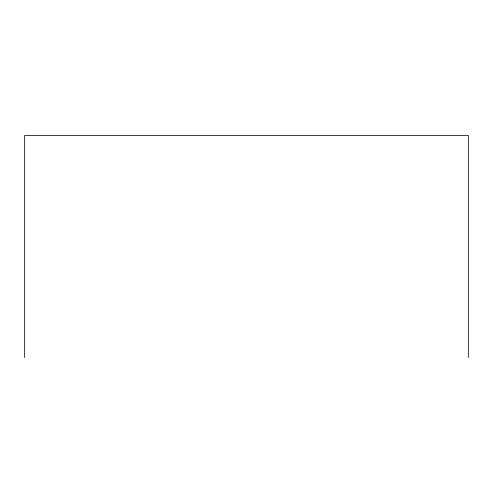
<?xml version="1.0" encoding="UTF-8"?>
<svg xmlns="http://www.w3.org/2000/svg" width="493" height="493" viewBox="0 0 493 493"><rect width="100%" height="100%" fill="white"/><g stroke="black" fill="none" stroke-linecap="round" stroke-linejoin="round"><path stroke-width="0.74" d="M468.35 357.548L468.35 135.452L24.65 135.452L24.65 357.548"/></g></svg>
